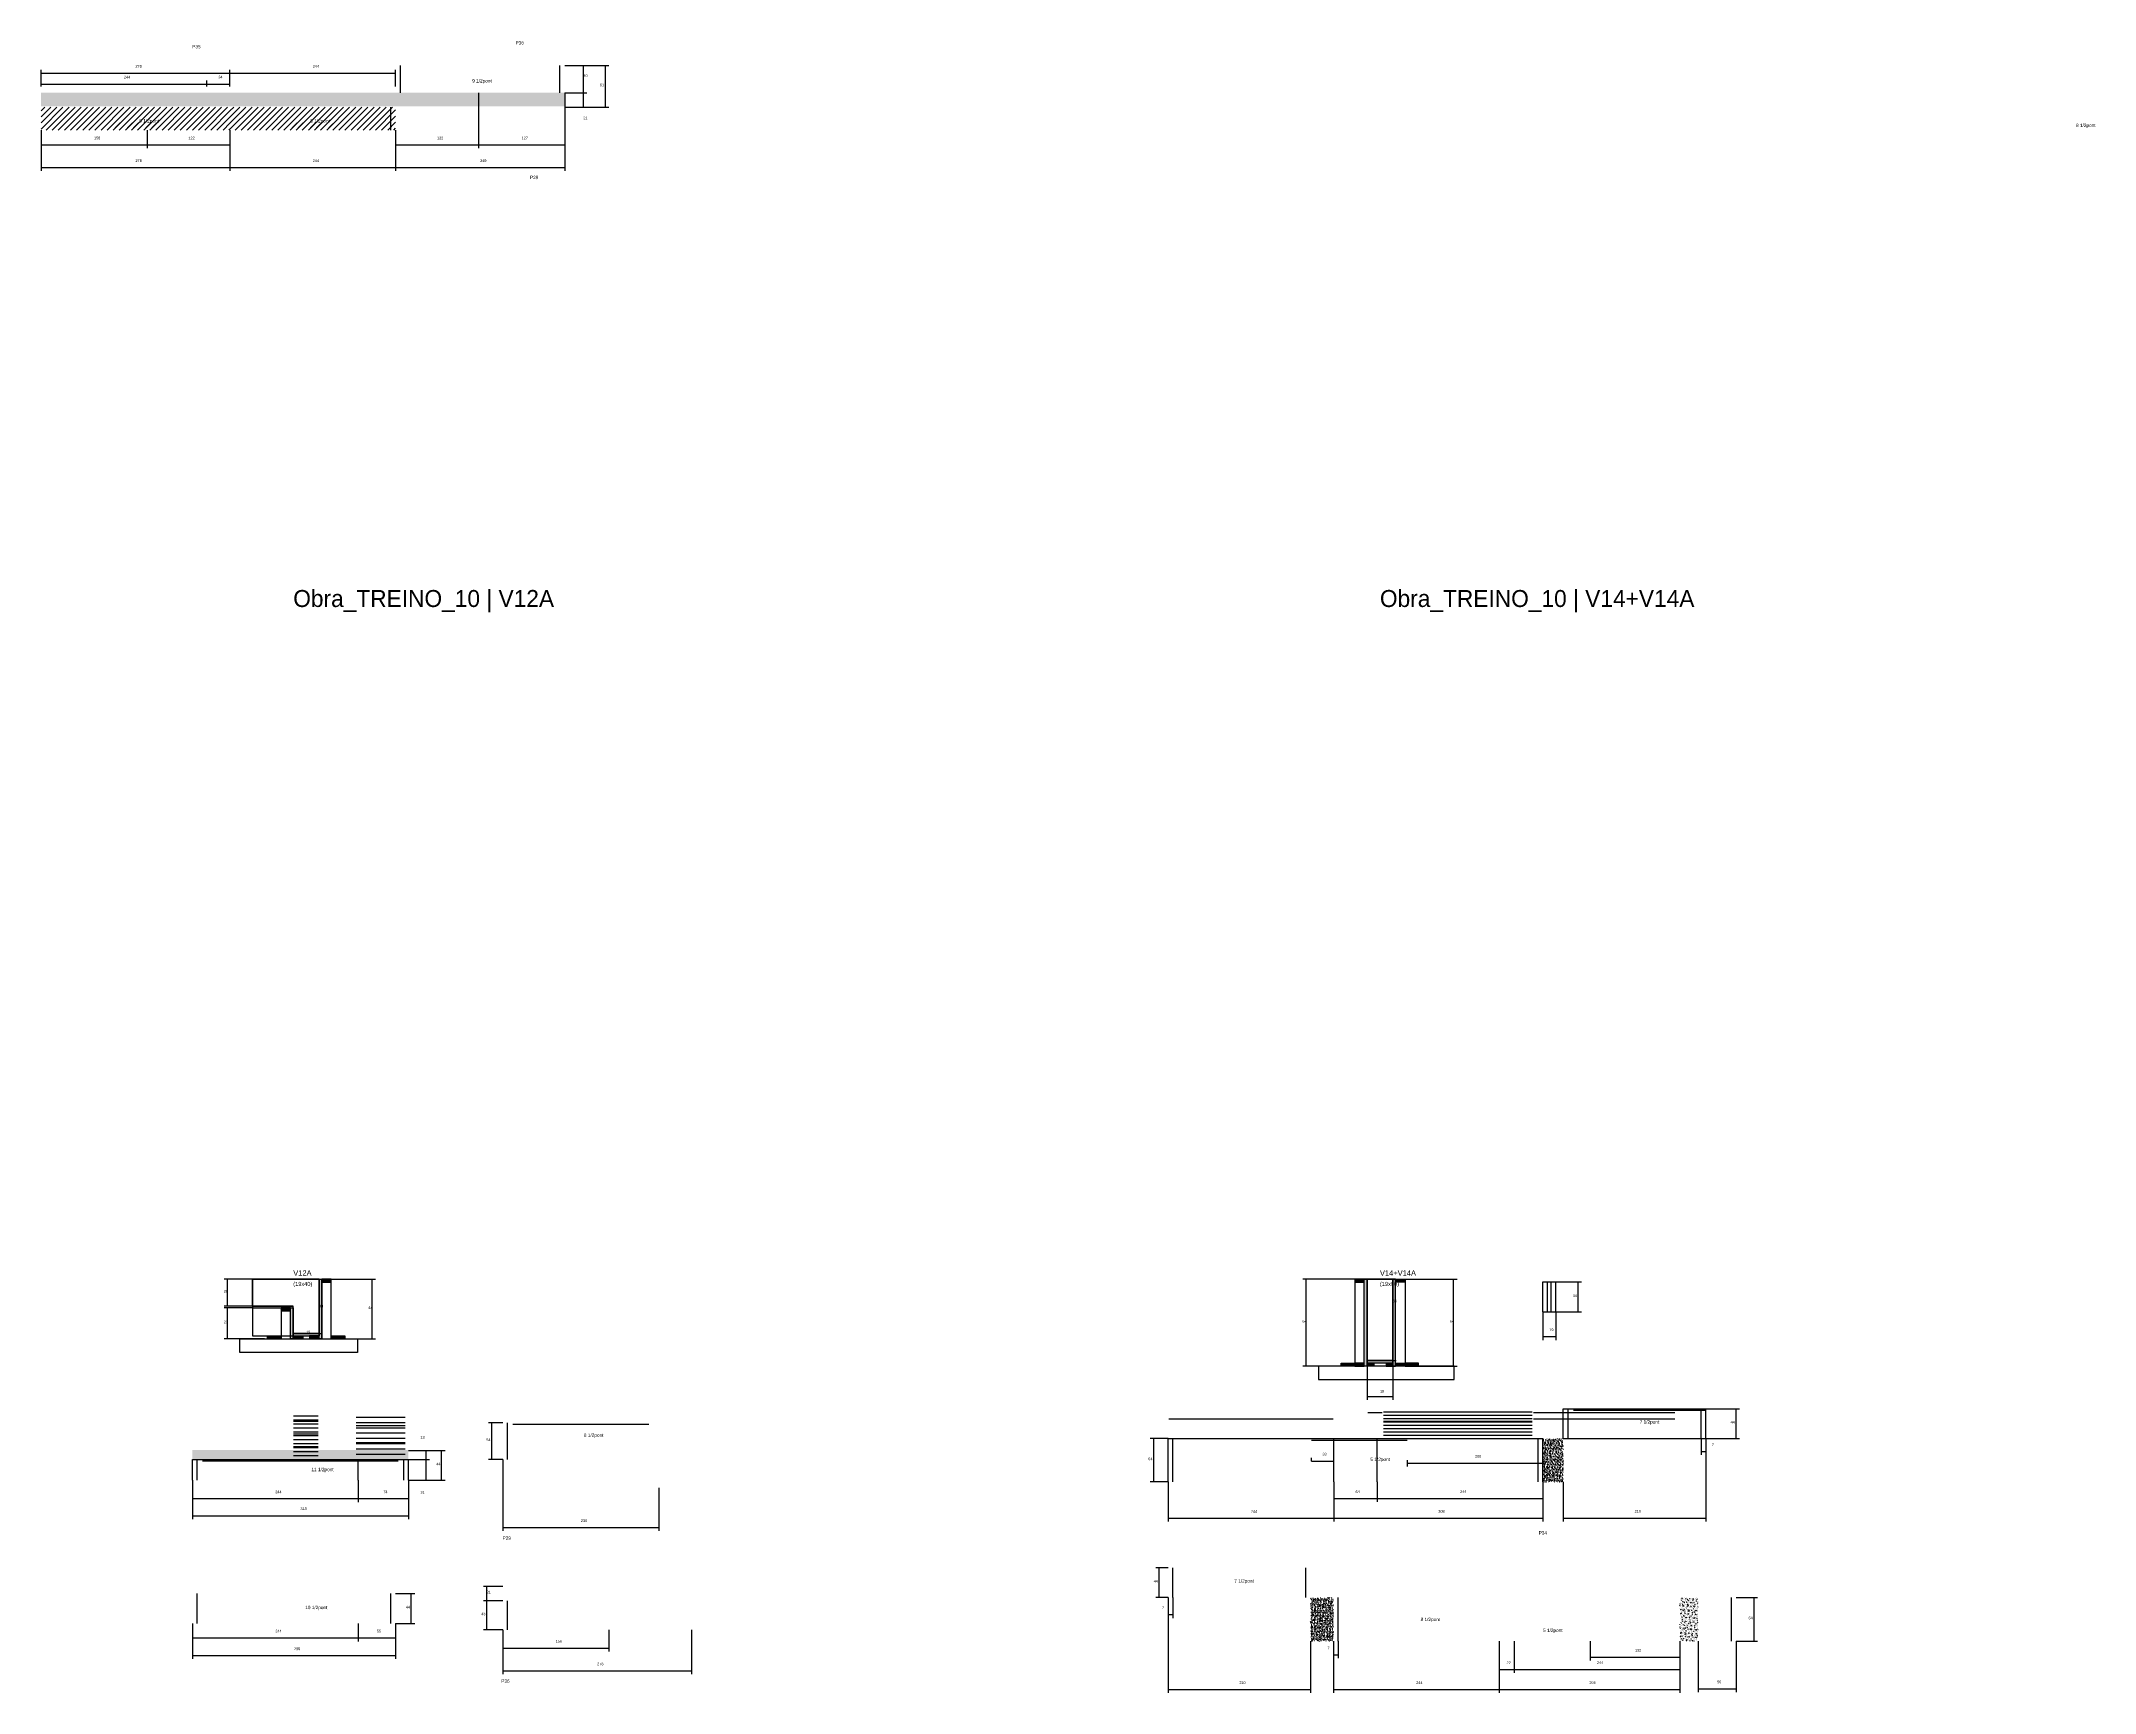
# Model space of a CAD drawing. Header units: metres. Extents: x -2848 to 22762, y -45195 to 1016.
# Drawn here: x 1229 to 4253, y -22610 to -20176 of the extents above; entities that cross this region are included whole.
import ezdxf

# ---------------------------------------------------------------- set-up
doc = ezdxf.new("R2010")
doc.units = ezdxf.units.M
for name, color, linetype in [('CONCRETO', 251, 'Continuous'), ('COTA', 4, 'Continuous'), ('Cota Seção (2x)', 4, 'Continuous'), ('Hachura', 253, 'Continuous'), ('LABEL_ID', 3, 'Continuous'), ('Madeira', 126, 'Continuous'), ('NOMENCLATURA', 7, 'Continuous'), ('Painéis', 200, 'Continuous'), ('SARR_2.2x7', 40, 'Continuous'), ('Texto Seção', 7, 'Continuous')]:
    doc.layers.add(name, color=color, linetype=linetype)

msp = doc.modelspace()

# ---------------------------------------------------------------- hatches: boundary and pattern name
at = {"layer": 'COTA'}
h = msp.add_hatch(dxfattribs=at)
h.set_pattern_fill('AR-CONC', scale=0.03)
h.paths.add_polyline_path([(1228.7, -20252.5), (1228.7, -20272.5), (1228.7, -20272.5), (1999.7, -20272.5), (1999.7, -20272.5), (1999.7, -20252.5), (1999.7, -20252.5), (1228.7, -20252.5)])
h = msp.add_hatch(dxfattribs=at)
h.set_pattern_fill('AR-CONC', scale=0.03)
h.paths.add_polyline_path([(1451.6, -22251.5), (1451.6, -22265.5), (1769.6, -22265.5), (1769.6, -22251.5)])
h = msp.add_hatch(dxfattribs=at)
h.set_pattern_fill('AR-CONC', scale=0.03)
h.paths.add_polyline_path([(3440, -22298.8), (3470, -22298.8), (3470, -22234.8), (3440, -22234.8)])
h = msp.add_hatch(dxfattribs=at)
h.set_pattern_fill('AR-CONC', scale=0.03)
h.paths.add_polyline_path([(3098, -22533), (3131.5, -22533), (3131.5, -22469), (3098, -22469)])
h = msp.add_hatch(dxfattribs=at)
h.set_pattern_fill('AR-CONC', scale=0.03)
h.paths.add_polyline_path([(3641.5, -22533), (3668.5, -22533), (3668.5, -22469), (3641.5, -22469)])
at = {"layer": 'Hachura'}
h = msp.add_hatch(dxfattribs=at)
h.set_pattern_fill('ANSI31', scale=2)
h.paths.add_polyline_path([(1384.7, -20273.7), (1228.7, -20273.7), (1228.7, -20307.5), (1384.7, -20307.5)])
h = msp.add_hatch(dxfattribs=at)
h.set_pattern_fill('ANSI31', scale=2)
h.paths.add_polyline_path([(1336.9, -20304.4), (1404.6, -20304.4), (1404.6, -20304.4), (1410.1, -20288.4), (1410.1, -20288.4), (1342.4, -20288.4), (1342.4, -20288.4), (1336.9, -20304.4)])
h = msp.add_hatch(dxfattribs=at)
h.set_pattern_fill('ANSI31', scale=2)
h.paths.add_polyline_path([(1506.7, -20273.7), (1384.7, -20273.7), (1384.7, -20307.5), (1506.7, -20307.5)])
h = msp.add_hatch(dxfattribs=at)
h.set_pattern_fill('ANSI31', scale=2)
h.paths.add_polyline_path([(1750.7, -20273.7), (1506.7, -20273.7), (1506.7, -20307.5), (1750.7, -20307.5)])
h = msp.add_hatch(dxfattribs=at)
h.set_pattern_fill('ANSI31', scale=2)
h.paths.add_polyline_path([(1588.7, -20304.4), (1656.3, -20304.4), (1656.3, -20304.4), (1661.8, -20288.4), (1661.8, -20288.4), (1594.2, -20288.4), (1594.2, -20288.4), (1588.7, -20304.4)])
h = msp.add_hatch(color=8, dxfattribs=at)
h.dxf.hatch_style = 1
h.paths.add_polyline_path([(1638, -22000), (1642, -22000), (1642, -22000), (1642, -22088), (1642, -22088), (1638, -22088), (1638, -22088), (1638, -22000)])
h = msp.add_hatch(dxfattribs=at)
h.set_pattern_fill('ANSI31', scale=0.5)
h.paths.add_polyline_path([(1656, -22004.4), (1656, -22000), (1656, -22000), (1642, -22000), (1642, -22000), (1642, -22004.4), (1642, -22004.4), (1656, -22004.4)])
h = msp.add_hatch(dxfattribs=at)
h.set_pattern_fill('ANSI31', scale=0.5)
h.paths.add_polyline_path([(3177, -22004.4), (3177, -22000), (3177, -22000), (3163, -22000), (3163, -22000), (3163, -22004.4), (3163, -22004.4), (3177, -22004.4)])
h = msp.add_hatch(color=8, dxfattribs=at)
h.dxf.hatch_style = 1
h.paths.add_polyline_path([(3177, -22000), (3181, -22000), (3181, -22000), (3181, -22128), (3181, -22128), (3177, -22128), (3177, -22128), (3177, -22000)])
h = msp.add_hatch(color=8, dxfattribs=at)
h.dxf.hatch_style = 1
h.paths.add_polyline_path([(3223, -22000), (3219, -22000), (3219, -22000), (3219, -22128), (3219, -22128), (3223, -22128), (3223, -22128), (3223, -22000)])
h = msp.add_hatch(dxfattribs=at)
h.set_pattern_fill('ANSI31', scale=0.5)
h.paths.add_polyline_path([(3223, -22004.4), (3223, -22000), (3223, -22000), (3237, -22000), (3237, -22000), (3237, -22004.4), (3237, -22004.4), (3223, -22004.4)])
h = msp.add_hatch(color=8, dxfattribs=at)
h.dxf.hatch_style = 1
h.paths.add_polyline_path([(1600, -22042.4), (1600, -22040), (1600, -22040), (1540, -22040), (1540, -22040), (1540, -22042.4), (1540, -22042.4), (1600, -22042.4)])
h = msp.add_hatch(dxfattribs=at)
h.set_pattern_fill('ANSI31', scale=0.5)
h.paths.add_polyline_path([(1596, -22046.8), (1596, -22042.4), (1596, -22042.4), (1582, -22042.4), (1582, -22042.4), (1582, -22046.8), (1582, -22046.8), (1596, -22046.8)])
h = msp.add_hatch(color=8, dxfattribs=at)
h.dxf.hatch_style = 1
h.paths.add_polyline_path([(1596, -22042.4), (1600, -22042.4), (1600, -22042.4), (1600, -22088), (1600, -22088), (1596, -22088), (1596, -22088), (1596, -22042.4)])
h = msp.add_hatch(dxfattribs=at)
h.set_pattern_fill('ANSI31', scale=0.5)
h.paths.add_polyline_path([(1562, -22088), (1562, -22083.6), (1562, -22083.6), (1582, -22083.6), (1582, -22083.6), (1582, -22088), (1582, -22088), (1562, -22088)])
h = msp.add_hatch(color=8, dxfattribs=at)
h.dxf.hatch_style = 1
h.paths.add_polyline_path([(1638, -22083.6), (1638, -22080), (1638, -22080), (1600, -22080), (1600, -22080), (1600, -22083.6), (1600, -22083.6), (1638, -22083.6)])
h = msp.add_hatch(dxfattribs=at)
h.set_pattern_fill('ANSI31', scale=0.5)
h.paths.add_polyline_path([(1600, -22088), (1600, -22083.6), (1600, -22083.6), (1614, -22083.6), (1614, -22083.6), (1614, -22088), (1614, -22088), (1600, -22088)])
h = msp.add_hatch(dxfattribs=at)
h.set_pattern_fill('ANSI31', scale=0.5)
h.paths.add_polyline_path([(1638, -22088), (1638, -22083.6), (1638, -22083.6), (1624, -22083.6), (1624, -22083.6), (1624, -22088), (1624, -22088), (1638, -22088)])
h = msp.add_hatch(dxfattribs=at)
h.set_pattern_fill('ANSI31', scale=0.5)
h.paths.add_polyline_path([(1656, -22088), (1656, -22083.6), (1656, -22083.6), (1676, -22083.6), (1676, -22083.6), (1676, -22088), (1676, -22088), (1656, -22088)])
h = msp.add_hatch(dxfattribs=at)
h.set_pattern_fill('ANSI31', scale=0.5)
h.paths.add_polyline_path([(3143, -22128), (3143, -22123.6), (3143, -22123.6), (3163, -22123.6), (3163, -22123.6), (3163, -22128), (3163, -22128), (3143, -22128)])
h = msp.add_hatch(dxfattribs=at)
h.set_pattern_fill('ANSI31', scale=0.5)
h.paths.add_polyline_path([(3177, -22128), (3177, -22123.6), (3177, -22123.6), (3163, -22123.6), (3163, -22123.6), (3163, -22128), (3163, -22128), (3177, -22128)])
h = msp.add_hatch(color=8, dxfattribs=at)
h.dxf.hatch_style = 1
h.paths.add_polyline_path([(3181, -22123.6), (3181, -22120), (3181, -22120), (3219, -22120), (3219, -22120), (3219, -22123.6), (3219, -22123.6), (3181, -22123.6)])
h = msp.add_hatch(dxfattribs=at)
h.set_pattern_fill('ANSI31', scale=0.5)
h.paths.add_polyline_path([(3181, -22128), (3181, -22123.6), (3181, -22123.6), (3191, -22123.6), (3191, -22123.6), (3191, -22128), (3191, -22128), (3181, -22128)])
h = msp.add_hatch(dxfattribs=at)
h.set_pattern_fill('ANSI31', scale=0.5)
h.paths.add_polyline_path([(3219, -22128), (3219, -22123.6), (3219, -22123.6), (3209, -22123.6), (3209, -22123.6), (3209, -22128), (3209, -22128), (3219, -22128)])
h = msp.add_hatch(dxfattribs=at)
h.set_pattern_fill('ANSI31', scale=0.5)
h.paths.add_polyline_path([(3223, -22128), (3223, -22123.6), (3223, -22123.6), (3237, -22123.6), (3237, -22123.6), (3237, -22128), (3237, -22128), (3223, -22128)])
h = msp.add_hatch(dxfattribs=at)
h.set_pattern_fill('ANSI31', scale=0.5)
h.paths.add_polyline_path([(3257, -22128), (3257, -22123.6), (3257, -22123.6), (3237, -22123.6), (3237, -22123.6), (3237, -22128), (3237, -22128), (3257, -22128)])

# ---------------------------------------------------------------- linework, layer by layer
at = {"layer": 'CONCRETO'}
for points in [[(1600, -22040), (1540, -22040), (1540, -22000), (1600, -22000), (1600, -22000), (1638, -22000), (1638, -22083.6), (1638, -22083.6), (1638, -22080), (1600, -22080)], [(1540, -22083.6), (1638, -22083.6), (1638, -22000), (1540, -22000)], [(3181, -22000), (3181, -22000), (3181, -22000), (3181, -22000), (3219, -22000), (3219, -22000), (3219, -22000), (3219, -22120), (3181, -22120), (3181, -22000)], [(3181, -22120), (3219, -22120), (3219, -22000), (3181, -22000)]]:
    msp.add_lwpolyline(points, close=True, dxfattribs=at)
at = {"layer": 'COTA'}
for p, q in [((1228.7, -20243.3), (1228.7, -20218.7)), ((1228.7, -20223.7), (1506.7, -20223.7)), ((1506.7, -20243.3), (1506.7, -20218.7)), ((1506.7, -20243.3), (1506.7, -20218.7)), ((1506.7, -20223.7), (1750.7, -20223.7)), ((1750.7, -20243.5), (1750.7, -20218.7)), ((1999.7, -20212.5), (2032.2, -20212.5)), ((1999.7, -20212.5), (2064.5, -20212.5)), ((2027.2, -20252.5), (2027.2, -20212.5)), ((2059.5, -20273.7), (2059.5, -20212.5)), ((1228.7, -20243.5), (1228.7, -20234.7)), ((1228.7, -20239.7), (1472.7, -20239.7)), ((1472.7, -20243.5), (1472.7, -20234.7)), ((1472.7, -20243.5), (1472.7, -20234.7)), ((1472.7, -20239.7), (1506.7, -20239.7)), ((1506.7, -20243.5), (1506.7, -20234.7)), ((1872.7, -20252.5), (1872.7, -20334.3)), ((1872.7, -20252.5), (1872.7, -20334.3)), ((1999.7, -20252.5), (2032.2, -20252.5)), ((1999.7, -20252.5), (2032.2, -20252.5)), ((1999.7, -20252.5), (1999.7, -20334.3)), ((2027.2, -20273.7), (2027.2, -20252.5)), ((1999.7, -20273.7), (1999.7, -20367.7)), ((1999.7, -20273.7), (2032.2, -20273.7)), ((1999.7, -20273.7), (2064.5, -20273.7)), ((1228.7, -20307.5), (1228.7, -20367.7)), ((1228.7, -20307.5), (1228.7, -20334.3)), ((1384.7, -20307.5), (1384.7, -20334.3)), ((1384.7, -20307.5), (1384.7, -20334.3)), ((1506.7, -20307.5), (1506.7, -20367.7)), ((1506.7, -20307.5), (1506.7, -20334.3)), ((1506.7, -20307.5), (1506.7, -20367.7)), ((1750.7, -20307.5), (1750.7, -20367.7)), ((1750.7, -20307.5), (1750.7, -20367.7)), ((1750.7, -20307.5), (1750.7, -20334.3)), ((1228.7, -20329.3), (1384.7, -20329.3)), ((1384.7, -20329.3), (1506.7, -20329.3)), ((1750.7, -20329.3), (1872.7, -20329.3)), ((1872.7, -20329.3), (1999.7, -20329.3)), ((1228.7, -20362.7), (1506.7, -20362.7)), ((1506.7, -20362.7), (1750.7, -20362.7)), ((1750.7, -20362.7), (1999.7, -20362.7)), ((1540, -22000), (1498.3, -22000)), ((1503.3, -22040), (1503.3, -22000)), ((1656, -22000), (1721, -22000)), ((1716, -22088), (1716, -22000)), ((3181, -22000), (3086.4, -22000)), ((3091.4, -22128), (3091.4, -22000)), ((3237, -22000), (3313.5, -22000)), ((3308.5, -22128), (3308.5, -22000)), ((3458.9, -22004.2), (3496.9, -22004.2)), ((3491.9, -22048.2), (3491.9, -22004.2)), ((1540, -22040), (1498.3, -22040)), ((1540, -22042.4), (1498.3, -22042.4)), ((1503.3, -22088), (1503.3, -22042.4)), ((3439.9, -22048.2), (3439.9, -22089.7)), ((3458.9, -22048.2), (3496.9, -22048.2)), ((3458.9, -22048.2), (3458.9, -22089.7)), ((1557.6, -22088), (1498.3, -22088)), ((1656, -22088), (1721, -22088)), ((3439.9, -22084.7), (3458.9, -22084.7)), ((3143, -22128), (3086.4, -22128)), ((3181, -22123.6), (3181, -22177.7)), ((3219, -22123.6), (3219, -22177.7)), ((3257, -22128), (3313.5, -22128)), ((3181, -22172.7), (3219, -22172.7)), ((3680, -22190.8), (3729.3, -22190.8)), ((3724.3, -22234.8), (3724.3, -22190.8)), ((1908.5, -22211.6), (1887.3, -22211.6)), ((1892.3, -22265.6), (1892.3, -22211.6)), ((2888, -22234.8), (2861.9, -22234.8)), ((2866.9, -22298.8), (2866.9, -22234.8)), ((3673, -22234.8), (3673, -22258.8)), ((3673, -22253.8), (3680, -22253.8)), ((3680, -22234.8), (3680, -22357.2)), ((3680, -22234.8), (3680, -22258.8)), ((3680, -22234.8), (3729.3, -22234.8)), ((1908.5, -22265.6), (1887.3, -22265.6)), ((2888, -22298.8), (2861.9, -22298.8)), ((3470, -22298.8), (3470, -22357.2)), ((3470, -22352.2), (3680, -22352.2)), ((2888, -22425), (2869.9, -22425)), ((2874.9, -22469), (2874.9, -22425)), ((1908.5, -22452.5), (1879.9, -22452.5)), ((1884.9, -22473.7), (1884.9, -22452.5)), ((1908.5, -22473.7), (1879.9, -22473.7)), ((1908.5, -22473.7), (1879.9, -22473.7)), ((1884.9, -22516.5), (1884.9, -22473.7)), ((2888, -22469), (2869.9, -22469)), ((2888, -22469), (2888, -22609.5)), ((2888, -22469), (2888, -22499.2)), ((2888, -22494.2), (2895, -22494.2)), ((2895, -22469), (2895, -22499.2)), ((1908.5, -22516.5), (1879.9, -22516.5)), ((3098, -22533), (3098, -22609.5)), ((3131.5, -22533), (3131.5, -22558.5)), ((3131.5, -22553.5), (3138.5, -22553.5)), ((3138.5, -22533), (3138.5, -22558.5)), ((3375.5, -22533), (3375.5, -22580.1)), ((3397.5, -22533), (3397.5, -22580.1)), ((3397.5, -22533), (3397.5, -22580.1)), ((3509.5, -22533), (3509.5, -22561.8)), ((3509.5, -22556.8), (3641.5, -22556.8)), ((3641.5, -22533), (3641.5, -22561.8)), ((3641.5, -22533), (3641.5, -22580.1)), ((3375.5, -22575.1), (3397.5, -22575.1)), ((3397.5, -22575.1), (3641.5, -22575.1)), ((2888, -22604.5), (3098, -22604.5))]:
    msp.add_line(p, q, dxfattribs=at)
at = {"layer": 'Cota Seção (2x)'}
for p, q in [((1600, -22000), (1643, -22000)), ((1638, -22080), (1638, -22000)), ((3219, -22120), (3219, -22000)), ((3219, -22000), (3224, -22000)), ((1600, -22088), (1600, -22075)), ((1638, -22088), (1638, -22075)), ((1600, -22080), (1643, -22080)), ((1600, -22080), (1638, -22080)), ((3219, -22120), (3224, -22120)), ((1769.6, -22252.3), (1823.5, -22252.3)), ((1769.6, -22252.3), (1800.5, -22252.3)), ((1795.5, -22265.5), (1795.5, -22252.3)), ((1818.5, -22296.3), (1818.5, -22252.3)), ((1769.6, -22265.5), (1800.5, -22265.5)), ((1769.6, -22265.5), (1800.5, -22265.5)), ((1795.5, -22296.3), (1795.5, -22265.5)), ((1908.5, -22265.6), (1908.5, -22370.9)), ((3099, -22268), (3099, -22263)), ((3099, -22268), (3132, -22268)), ((3132, -22268), (3132, -22263)), ((3240, -22266.8), (3240, -22276.1)), ((3240, -22271.1), (3440, -22271.1)), ((3440, -22266.8), (3440, -22276.1)), ((1451.6, -22296.3), (1451.6, -22353.5)), ((1451.6, -22296.3), (1451.6, -22328.3)), ((1695.6, -22296.3), (1695.6, -22328.3)), ((1695.6, -22296.3), (1695.6, -22328.3)), ((1769.6, -22296.3), (1769.6, -22353.5)), ((1769.6, -22296.3), (1823.5, -22296.3)), ((1769.6, -22296.3), (1769.6, -22328.3)), ((1769.6, -22296.3), (1800.5, -22296.3)), ((2138.5, -22307.6), (2138.5, -22370.9)), ((2888, -22298.8), (2888, -22357.2)), ((3132, -22298.8), (3132, -22357.2)), ((3132, -22298.8), (3132, -22328.2)), ((3132, -22298.8), (3132, -22357.2)), ((3196, -22298.8), (3196, -22328.2)), ((3196, -22298.8), (3196, -22328.2)), ((3440, -22298.8), (3440, -22328.2)), ((3440, -22298.8), (3440, -22357.2)), ((1451.6, -22323.3), (1695.6, -22323.3)), ((1695.6, -22323.3), (1769.6, -22323.3)), ((3132, -22323.2), (3196, -22323.2)), ((3196, -22323.2), (3440, -22323.2)), ((1451.6, -22348.5), (1769.6, -22348.5)), ((1908.5, -22365.9), (2138.5, -22365.9)), ((2888, -22352.2), (3132, -22352.2)), ((3132, -22352.2), (3440, -22352.2)), ((1750.6, -22463.2), (1778.8, -22463.2)), ((1773.8, -22507.2), (1773.8, -22463.2)), ((3724.5, -22469), (3755.8, -22469)), ((3750.8, -22533), (3750.8, -22469)), ((1451.6, -22507.2), (1451.6, -22559.5)), ((1451.6, -22507.2), (1451.6, -22533.5)), ((1451.6, -22528.5), (1695.6, -22528.5)), ((1695.6, -22507.2), (1695.6, -22533.5)), ((1695.6, -22507.2), (1695.6, -22533.5)), ((1695.6, -22528.5), (1750.6, -22528.5)), ((1750.6, -22507.2), (1750.6, -22559.5)), ((1750.6, -22507.2), (1778.8, -22507.2)), ((1750.6, -22507.2), (1750.6, -22533.5)), ((1908.5, -22516.5), (1908.5, -22581.8)), ((1908.5, -22516.5), (1908.5, -22548.4)), ((2064.5, -22516.5), (2064.5, -22548.4)), ((2186.5, -22516.5), (2186.5, -22581.8)), ((1451.6, -22554.5), (1750.6, -22554.5)), ((1908.5, -22543.4), (2064.5, -22543.4)), ((3131.5, -22533), (3131.5, -22609.3)), ((3375.5, -22533), (3375.5, -22609.3)), ((3375.5, -22533), (3375.5, -22609.3)), ((3641.5, -22533), (3641.5, -22609.3)), ((3668.5, -22533), (3668.5, -22608.4)), ((3724.5, -22533), (3724.5, -22608.4)), ((3724.5, -22533), (3755.8, -22533)), ((1908.5, -22576.8), (2186.5, -22576.8)), ((3131.5, -22604.3), (3375.5, -22604.3)), ((3375.5, -22604.3), (3641.5, -22604.3)), ((3668.5, -22603.4), (3724.5, -22603.4))]:
    msp.add_line(p, q, dxfattribs=at)
at = {"layer": 'Madeira'}
for points in [[(1656, -22004.4), (1656, -22000), (1642, -22000), (1642, -22004.4)], [(1656, -22000), (1642, -22000), (1642, -22088), (1656, -22088)], [(3177, -22004.4), (3177, -22000), (3163, -22000), (3163, -22004.4)], [(3177, -22000), (3163, -22000), (3163, -22128), (3177, -22128)], [(3223, -22004.4), (3223, -22000), (3237, -22000), (3237, -22004.4)], [(3223, -22000), (3237, -22000), (3237, -22128), (3223, -22128)], [(1596, -22046.8), (1596, -22042.4), (1582, -22042.4), (1582, -22046.8)], [(1596, -22042.4), (1582, -22042.4), (1582, -22088), (1596, -22088)], [(1694.4, -22108), (1521.4, -22108), (1521.4, -22088), (1694.4, -22088)], [(1562, -22088), (1562, -22083.6), (1582, -22083.6), (1582, -22088)], [(1600, -22088), (1600, -22083.6), (1614, -22083.6), (1614, -22088)], [(1638, -22088), (1638, -22083.6), (1624, -22083.6), (1624, -22088)], [(1656, -22088), (1656, -22083.6), (1676, -22083.6), (1676, -22088)], [(3109.6, -22148), (3309.1, -22148), (3309.1, -22128), (3109.6, -22128)], [(3143, -22128), (3143, -22123.6), (3163, -22123.6), (3163, -22128)], [(3177, -22128), (3177, -22123.6), (3163, -22123.6), (3163, -22128)], [(3181, -22128), (3181, -22123.6), (3191, -22123.6), (3191, -22128)], [(3219, -22128), (3219, -22123.6), (3209, -22123.6), (3209, -22128)], [(3223, -22128), (3223, -22123.6), (3237, -22123.6), (3237, -22128)], [(3257, -22128), (3257, -22123.6), (3237, -22123.6), (3237, -22128)]]:
    msp.add_lwpolyline(points, close=True, dxfattribs=at)
at = {"layer": 'Painéis'}
for p, q in [((1642, -22088), (1642, -22000)), ((3181, -22128), (3181, -22000)), ((3219, -22128), (3219, -22000)), ((3439.9, -22004.2), (3458.9, -22004.2)), ((3439.9, -22048.2), (3439.9, -22004.2)), ((3458.9, -22048.2), (3458.9, -22004.2)), ((1540, -22040), (1600, -22040)), ((1600, -22088), (1600, -22042.4)), ((3439.9, -22048.2), (3458.9, -22048.2)), ((1600, -22080), (1638, -22080)), ((1600, -22083.6), (1600, -22080)), ((1638, -22083.6), (1638, -22080)), ((3181, -22120), (3219, -22120)), ((3181, -22123.6), (3181, -22120)), ((3219, -22123.6), (3219, -22120)), ((3470, -22190.8), (3680, -22190.8)), ((3470, -22234.8), (3470, -22190.8)), ((3680, -22234.8), (3680, -22190.8)), ((2888, -22234.8), (3440, -22234.8)), ((2888, -22298.8), (2888, -22234.8)), ((3132, -22298.8), (3132, -22234.8)), ((3196, -22298.8), (3196, -22234.8)), ((3440, -22298.8), (3440, -22234.8)), ((3470, -22234.8), (3680, -22234.8)), ((1451.6, -22265.5), (1769.6, -22265.5)), ((1451.6, -22296.3), (1451.6, -22265.5)), ((1695.6, -22296.3), (1695.6, -22265.5)), ((1769.6, -22296.3), (1769.6, -22265.5))]:
    msp.add_line(p, q, dxfattribs=at)
for points in [[(1638, -22000), (1642, -22000), (1642, -22088), (1638, -22088)], [(3177, -22000), (3181, -22000), (3181, -22128), (3177, -22128)], [(3223, -22000), (3219, -22000), (3219, -22128), (3223, -22128)], [(1600, -22042.4), (1600, -22040), (1540, -22040), (1540, -22042.4)], [(1596, -22042.4), (1600, -22042.4), (1600, -22088), (1596, -22088)], [(1638, -22083.6), (1638, -22080), (1600, -22080), (1600, -22083.6)], [(3181, -22123.6), (3181, -22120), (3219, -22120), (3219, -22123.6)]]:
    msp.add_lwpolyline(points, close=True, dxfattribs=at)
at = {"layer": 'SARR_2.2x7'}
for p, q in [((1757.7, -20252.5), (1757.7, -20212.5)), ((1992.7, -20252.5), (1992.7, -20212.5)), ((1743.7, -20307.5), (1743.7, -20273.7)), ((3446.9, -22048.2), (3446.9, -22004.2)), ((3451.9, -22048.2), (3451.9, -22004.2)), ((3182.3, -22196.37), (3203.3, -22196.37)), ((3205.3, -22195.69), (3424.3, -22195.69)), ((3426.3, -22196.37), (3634.3, -22196.37)), ((3477, -22234.8), (3477, -22190.8)), ((3485, -22193), (3680, -22193)), ((3673, -22234.8), (3673, -22190.8)), ((1600.6, -22201.33), (1636.6, -22201.33)), ((1600.6, -22207.17), (1636.6, -22207.17)), ((1600.6, -22209.12), (1636.6, -22209.12)), ((1600.6, -22213), (1636.6, -22213)), ((1600.6, -22218.83), (1636.6, -22218.83)), ((1600.6, -22224.67), (1636.6, -22224.67)), ((1692.6, -22203.28), (1764.6, -22203.28)), ((1692.6, -22211.06), (1764.6, -22211.06)), ((1692.6, -22215.39), (1764.6, -22215.39)), ((1692.6, -22218.83), (1764.6, -22218.83)), ((1692.6, -22226.61), (1764.6, -22226.61)), ((1915.5, -22265.6), (1915.5, -22211.6)), ((1923.5, -22213.8), (2123.5, -22213.8)), ((2889, -22205.97), (3131.3, -22205.97)), ((3205.3, -22200.58), (3424.3, -22200.58)), ((3205.3, -22205.47), (3424.3, -22205.47)), ((3205.3, -22209.18), (3424.3, -22209.18)), ((3205.3, -22210.36), (3424.3, -22210.36)), ((3205.3, -22215.24), (3424.3, -22215.24)), ((3205.3, -22220.13), (3424.3, -22220.13)), ((3205.3, -22225.02), (3424.3, -22225.02)), ((3426.3, -22205.97), (3634.3, -22205.97)), ((1600.6, -22227.92), (1636.6, -22227.92)), ((1600.6, -22230.5), (1636.6, -22230.5)), ((1600.6, -22236.33), (1636.6, -22236.33)), ((1600.6, -22242.17), (1636.6, -22242.17)), ((1600.6, -22246.71), (1636.6, -22246.71)), ((1600.6, -22248), (1636.6, -22248)), ((1600.6, -22253.83), (1636.6, -22253.83)), ((1692.6, -22234.39), (1764.6, -22234.39)), ((1692.6, -22240.44), (1764.6, -22240.44)), ((1692.6, -22242.17), (1764.6, -22242.17)), ((1692.6, -22249.94), (1764.6, -22249.94)), ((2895, -22298.8), (2895, -22234.8)), ((3099, -22237), (3132, -22237)), ((3132, -22237), (3240, -22237)), ((3205.3, -22229.91), (3424.3, -22229.91)), ((3433, -22298.8), (3433, -22234.8)), ((1458.6, -22296.3), (1458.6, -22265.5)), ((1466.6, -22267.7), (1754.6, -22267.7)), ((1600.6, -22259.67), (1636.6, -22259.67)), ((1692.6, -22257.72), (1764.6, -22257.72)), ((1762.6, -22296.3), (1762.6, -22265.5)), ((2895, -22469), (2895, -22425)), ((3091, -22469), (3091, -22425)), ((1458.6, -22507.2), (1458.6, -22463.2)), ((1743.6, -22507.2), (1743.6, -22463.2)), ((1915.5, -22516.5), (1915.5, -22473.7)), ((3138.5, -22533), (3138.5, -22469)), ((3717.5, -22533), (3717.5, -22469))]:
    msp.add_line(p, q, dxfattribs=at)

# ---------------------------------------------------------------- texts
at = {"layer": 'COTA'}
for s, p in [('244', (1350.7, -20231.6)), ('278', (1367.7, -20215.6)), ('34', (1489.7, -20231.5)), ('244', (1628.7, -20215.7)), ('40', (2027.2, -20229.5)), ('61', (2051.4, -20243.1)), ('21', (2027.2, -20291.6)), ('156', (1306.7, -20321.2)), ('122', (1445.7, -20321.3)), ('122', (1811.7, -20321.3)), ('127', (1936.2, -20321.3)), ('278', (1367.7, -20354.6)), ('244', (1628.7, -20354.6)), ('249', (1875.2, -20354.6)), ('20', (1497.8, -22020)), ('44', (1710.5, -22044)), ('44', (3483.9, -22026.2)), ('23', (1497.8, -22065.2)), ('64', (3085.9, -22064)), ('64', (3303, -22064)), ('19', (3449.4, -22076.6)), ('19', (3200, -22167.2)), ('44', (3716.3, -22212.8)), ('54', (1884.2, -22238.6)), ('7', (3688.8, -22245.7)), ('64', (2858.8, -22266.8)), ('210', (3575, -22344.1)), ('21', (1884.9, -22463.1)), ('44', (2866.8, -22447)), ('43', (1876.8, -22495.1)), ('7', (2879.1, -22486.1)), ('7', (3122.7, -22545.4)), ('132', (3575.5, -22548.6)), ('22', (3386.5, -22567.1)), ('244', (3519.5, -22567)), ('210', (2993, -22596.4))]:
    msp.add_text(s, height=4, dxfattribs=at).set_placement(p)
at = {"layer": 'Cota Seção (2x)'}
for s, p in [('40', (1638, -22041.8)), ('60', (3219, -22034)), ('19', (1619, -22080)), ('13', (1787.3, -22235)), ('33', (3115.5, -22259.8)), ('44', (1810.4, -22274.3)), ('200', (3340, -22263)), ('244', (1573.6, -22315.3)), ('74', (1732.6, -22315.3)), ('31', (1787.3, -22316)), ('64', (3164, -22315.1)), ('244', (3318, -22315.1)), ('318', (1610.6, -22340.2)), ('244', (3010, -22344.2)), ('308', (3286, -22344)), ('230', (2023.5, -22357.7)), ('44', (1765.8, -22485.2)), ('64', (3742.7, -22501)), ('244', (1573.6, -22520.4)), ('55', (1723.1, -22520.4)), ('299', (1601.1, -22546.5)), ('156', (1986.5, -22535.3)), ('278', (2047.5, -22568.7)), ('244', (3253.5, -22596.3)), ('266', (3508.5, -22596.2)), ('56', (3696.5, -22595.3))]:
    msp.add_text(s, height=4, dxfattribs=at).set_placement(p)
at = {"layer": 'LABEL_ID'}
for s, p in [('Obra_TREINO_10 | V12A', (1600, -21010)), ('Obra_TREINO_10 | V14+V14A', (3200, -21010))]:
    msp.add_text(s, height=25, dxfattribs=at).set_placement(p)
at = {"layer": 'NOMENCLATURA'}
for s, p in [('P35', (1451.3, -20187.1)), ('P36', (1927.3, -20181.5)), ('9 1/2pont', (1863.5, -20237.5)), ('9 1/2pont', (1373.4, -20296.4)), ('8 1/2pont', (1625.1, -20296.4)), ('8 1/2pont', (4224.9, -20303.1)), ('P29', (1948.6, -20379.8)), ('7 1/2pont', (3582.5, -22212.8)), ('8 1/2pont', (2027.9, -22232.4)), ('11 1/2pont', (1626.8, -22282.9)), ('5 1/2pont', (3186, -22268)), ('P34', (3433.8, -22376.2)), ('P29', (1908.2, -22383.9)), ('7 1/2pont', (2985.5, -22447)), ('10 1/2pont', (1617.6, -22486.1)), ('8 1/2pont', (3259.9, -22503.7)), ('5 1/2pont', (3440.2, -22519.8)), ('P36', (1906.3, -22594.5))]:
    msp.add_text(s, height=5, dxfattribs=at).set_placement(p)
at = {"layer": 'Texto Seção'}
for s, height, p in [('V12A', 8, (1600, -21995)), ('(19x40)', 6, (1600, -22010)), ('V14+V14A', 8, (3200, -21995)), ('(19x60)', 6, (3200, -22010))]:
    msp.add_text(s, height=height, dxfattribs=at).set_placement(p)

doc.saveas('drawing.dxf')
